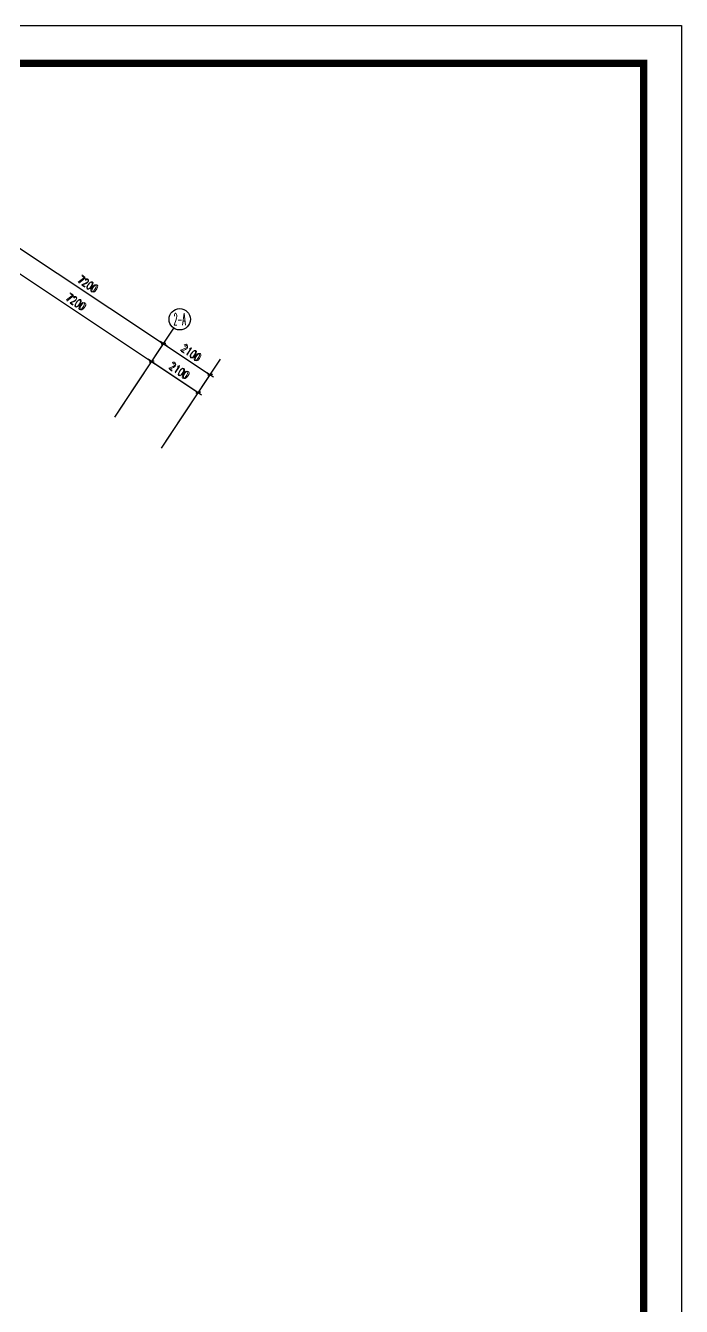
# Model space of a CAD drawing. Extents: x -149393 to 1177518, y -366685 to 296590.
# Drawn here: x 701265 to 725849, y 35329 to 83324 of the extents above; entities that cross this region are included whole.
import ezdxf
from ezdxf.enums import TextEntityAlignment as Align

# ---------------------------------------------------------------- set-up
doc = ezdxf.new("R2010")
doc.units = 0
doc.header["$LTSCALE"] = 1000
doc.header["$MEASUREMENT"] = 0
doc.layers.get('0').update_dxf_attribs({"linetype": 'CONTINUOUS'})
doc.layers.get('Defpoints').update_dxf_attribs({"linetype": 'CONTINUOUS'})
doc.layers.add('AXIS', color=3, linetype='CONTINUOUS')
doc.layers.add('PUB_TITLE', color=253, linetype='CONTINUOUS')
doc.styles.add('_TCH_AXIS', font='COMPLEX', dxfattribs={"bigfont": 'GBCBIG'})
doc.styles.add('_TCH_DIM_T3', font='SIMPLEX', dxfattribs={"width": 0.705882, "bigfont": 'GBCBIG'})
doc.styles.add('DIM_FONT', font='SIMPLEX.shx', dxfattribs={"width": 0.8})
doc.dimstyles.new('_TCH_ARCH&&100', dxfattribs={"dimtxt": 297.5, "dimasz": 100, "dimexe": 250, "dimexo": 300, "dimgap": 126.25, "dimtad": 1, "dimdec": 0, "dimzin": 0, "dimdsep": 46, "dimtxsty": '_TCH_DIM_T3', "dimblk": 'ARCHTICK', "dimcen": 0.09, "dimclrt": 7, "dimazin": 2, "dimtfac": 1, "dimtdec": 0, "dimtix": 1, "dimtmove": 2, "dimatfit": 3, "dimfxl": 1, "dimtolj": 1, "dimtzin": 0, "dimarcsym": 0})
doc.dimstyles.new('DIMN', dxfattribs={"dimtxt": 300, "dimasz": 1, "dimexe": 250, "dimexo": 300, "dimgap": 150, "dimtad": 1, "dimdec": 0, "dimdsep": 46, "dimtxsty": 'DIM_FONT', "dimblk": '_DIMX', "dimcen": 2.5, "dimclrt": 7, "dimadec": 0, "dimazin": 0, "dimtfac": 1, "dimtdec": 0, "dimtix": 1, "dimtmove": 2, "dimatfit": 3, "dimldrblk": '_DIMX', "dimfxl": 1, "dimtolj": 1, "dimarcsym": 0})

# ---------------------------------------------------------------- blocks, each defined once
blk = doc.blocks.new('_DIMX')
blk.add_line((-150, 0), (150, 0))
at = {"const_width": 50}
blk.add_lwpolyline([(-70, -70), (70, 70)], dxfattribs=at)
blk = doc.blocks.new('_ArchTick')
at = {"color": 0, "linetype": 'ByBlock', "const_width": 0.4}
blk.add_lwpolyline([(-0.5, -0.5), (0.5, 0.5)], dxfattribs=at)
blk = doc.blocks.new('*D813')
at = {"layer": 'AXIS', "color": 0, "lineweight": -2, "transparency": 16777216}
for p, q in [((704773, 68906), (706128, 70947)), ((705990, 70739), (707739, 69576)), ((706522, 67744), (707878, 69785))]:
    blk.add_line(p, q, dxfattribs=at)
at = {"layer": 'Defpoints', "color": 0, "transparency": 16777216}
for p in [(707739, 69576), (704607, 68656), (706356, 67494)]:
    blk.add_point(p, dxfattribs=at)
at = {"layer": 'AXIS', "color": 0, "lineweight": -2, "transparency": 16777216, "xscale": 100, "yscale": 100, "zscale": 100}
for p, rotation in [((705990, 70739), 146.3999999999992), ((707739, 69576), 326.3999999999992)]:
    blk.add_blockref('_ArchTick', p, dxfattribs=dict(at, rotation=rotation))
at = {"layer": 'AXIS', "color": 7, "transparency": 16777216, "insert": (707017, 70387), "char_height": 297.5, "attachment_point": 5, "rotation": 326.4, "style": '_TCH_DIM_T3'}
blk.add_mtext('\\A1;2100', dxfattribs=at)
blk = doc.blocks.new('*D814')
at = {"layer": 'AXIS', "color": 0, "lineweight": -2, "transparency": 16777216}
for p, q in [((704773, 68906), (706571, 71613)), ((706433, 71405), (708182, 70243)), ((706522, 67744), (708320, 70451))]:
    blk.add_line(p, q, dxfattribs=at)
at = {"layer": 'Defpoints', "color": 0, "transparency": 16777216}
for p in [(708182, 70243), (704607, 68656), (706356, 67494)]:
    blk.add_point(p, dxfattribs=at)
at = {"layer": 'AXIS', "color": 0, "lineweight": -2, "transparency": 16777216, "xscale": 100, "yscale": 100, "zscale": 100}
for p, rotation in [((706433, 71405), 146.4000000000005), ((708182, 70243), 326.4000000000005)]:
    blk.add_blockref('_ArchTick', p, dxfattribs=dict(at, rotation=rotation))
at = {"layer": 'AXIS', "color": 7, "transparency": 16777216, "insert": (707460, 71053), "char_height": 297.5, "attachment_point": 5, "rotation": 326.4, "style": '_TCH_DIM_T3'}
blk.add_mtext('\\A1;2100', dxfattribs=at)
blk = doc.blocks.new('*D815')
at = {"layer": 'AXIS', "color": 0, "lineweight": -2, "transparency": 16777216}
for p, q in [((698776, 72891), (700131, 74931)), ((699993, 74723), (705990, 70739)), ((704773, 68906), (706128, 70947))]:
    blk.add_line(p, q, dxfattribs=at)
at = {"layer": 'Defpoints', "color": 0, "transparency": 16777216}
for p in [(698610, 72641), (705990, 70739), (704607, 68656)]:
    blk.add_point(p, dxfattribs=at)
at = {"layer": 'AXIS', "color": 0, "lineweight": -2, "transparency": 16777216, "xscale": 100, "yscale": 100, "zscale": 100}
for p, rotation in [((699993, 74723), 146.3999999999997), ((705990, 70739), 326.3999999999997)]:
    blk.add_blockref('_ArchTick', p, dxfattribs=dict(at, rotation=rotation))
at = {"layer": 'AXIS', "color": 7, "transparency": 16777216, "insert": (703144, 72960), "char_height": 297.5, "attachment_point": 5, "rotation": 326.4, "style": '_TCH_DIM_T3'}
blk.add_mtext('\\A1;7200', dxfattribs=at)
blk = doc.blocks.new('*D816')
at = {"layer": 'AXIS', "color": 0, "lineweight": -2, "transparency": 16777216}
for p, q in [((698776, 72891), (700574, 75598)), ((700436, 75389), (706433, 71405)), ((704773, 68906), (706571, 71613))]:
    blk.add_line(p, q, dxfattribs=at)
at = {"layer": 'Defpoints', "color": 0, "transparency": 16777216}
for p in [(698610, 72641), (706433, 71405), (704607, 68656)]:
    blk.add_point(p, dxfattribs=at)
at = {"layer": 'AXIS', "color": 0, "lineweight": -2, "transparency": 16777216, "xscale": 100, "yscale": 100, "zscale": 100}
for p, rotation in [((700436, 75389), 146.3999999999997), ((706433, 71405), 326.3999999999997)]:
    blk.add_blockref('_ArchTick', p, dxfattribs=dict(at, rotation=rotation))
at = {"layer": 'AXIS', "color": 7, "transparency": 16777216, "insert": (703586, 73626), "char_height": 297.5, "attachment_point": 5, "rotation": 326.4, "style": '_TCH_DIM_T3'}
blk.add_mtext('\\A1;7200', dxfattribs=at)

msp = doc.modelspace()

# ---------------------------------------------------------------- linework, layer by layer
at = {"layer": 'AXIS'}
for p, q in [((704606.6, 68656.3), (706820.2, 71987.9)), ((706355.7, 67494.1), (708569.3, 70825.8))]:
    msp.add_line(p, q, dxfattribs=at)
msp.add_circle((707041.5, 72321.1), 400, dxfattribs=at)
at = {"layer": 'PUB_TITLE'}
msp.add_lwpolyline([(607049.5, 83323.9), (725849.5, 83323.9), (725849.5, -684.6), (607049.5, -684.6)], close=True, dxfattribs=at)
at = {"layer": 'PUB_TITLE', "const_width": 270.7}
msp.add_lwpolyline([(614120.9, 81909.6), (724435.2, 81909.6), (724435.2, 729.6), (614120.9, 729.6), (614120.9, 81909.6)], close=True, dxfattribs=at)

# ---------------------------------------------------------------- texts
at = {"layer": 'AXIS', "color": 7, "style": '_TCH_AXIS', "width": 0.328125}
msp.add_text('2-A', height=452.55, dxfattribs=at).set_placement((706815.2, 72094.8), (707267.8, 72094.8), align=Align.FIT)

# ---------------------------------------------------------------- dimensions: what is measured, and where the dimension line sits
at = {"layer": 'AXIS'}
for p1, p2, distance in [((698609.6, 72640.7), (704606.6, 68656.3), 3300), ((698609.6, 72640.7), (704606.6, 68656.3), 2500), ((704606.6, 68656.3), (706355.7, 67494.1), 3300), ((704606.6, 68656.3), (706355.7, 67494.1), 2500)]:
    msp.add_aligned_dim(p1=p1, p2=p2, distance=distance, dimstyle='DIMN', dxfattribs=at).render()
for p1, p2, distance, picture, middle in [((698609.6, 72640.7), (704606.6, 68656.3), 3300, '*D816', (703586.4, 73626.2)), ((698609.6, 72640.7), (704606.6, 68656.3), 2500, '*D815', (703143.7, 72959.8)), ((704606.6, 68656.3), (706355.7, 67494.1), 3300, '*D814', (707459.5, 71052.9)), ((704606.6, 68656.3), (706355.7, 67494.1), 2500, '*D813', (707016.8, 70386.5))]:
    dim = msp.add_aligned_dim(p1=p1, p2=p2, distance=distance, dimstyle='_TCH_ARCH&&100', dxfattribs=at)
    dim.commit()
    dim.dimension.update_dxf_attribs({"geometry": picture, "text_midpoint": middle})

doc.saveas('drawing.dxf')
